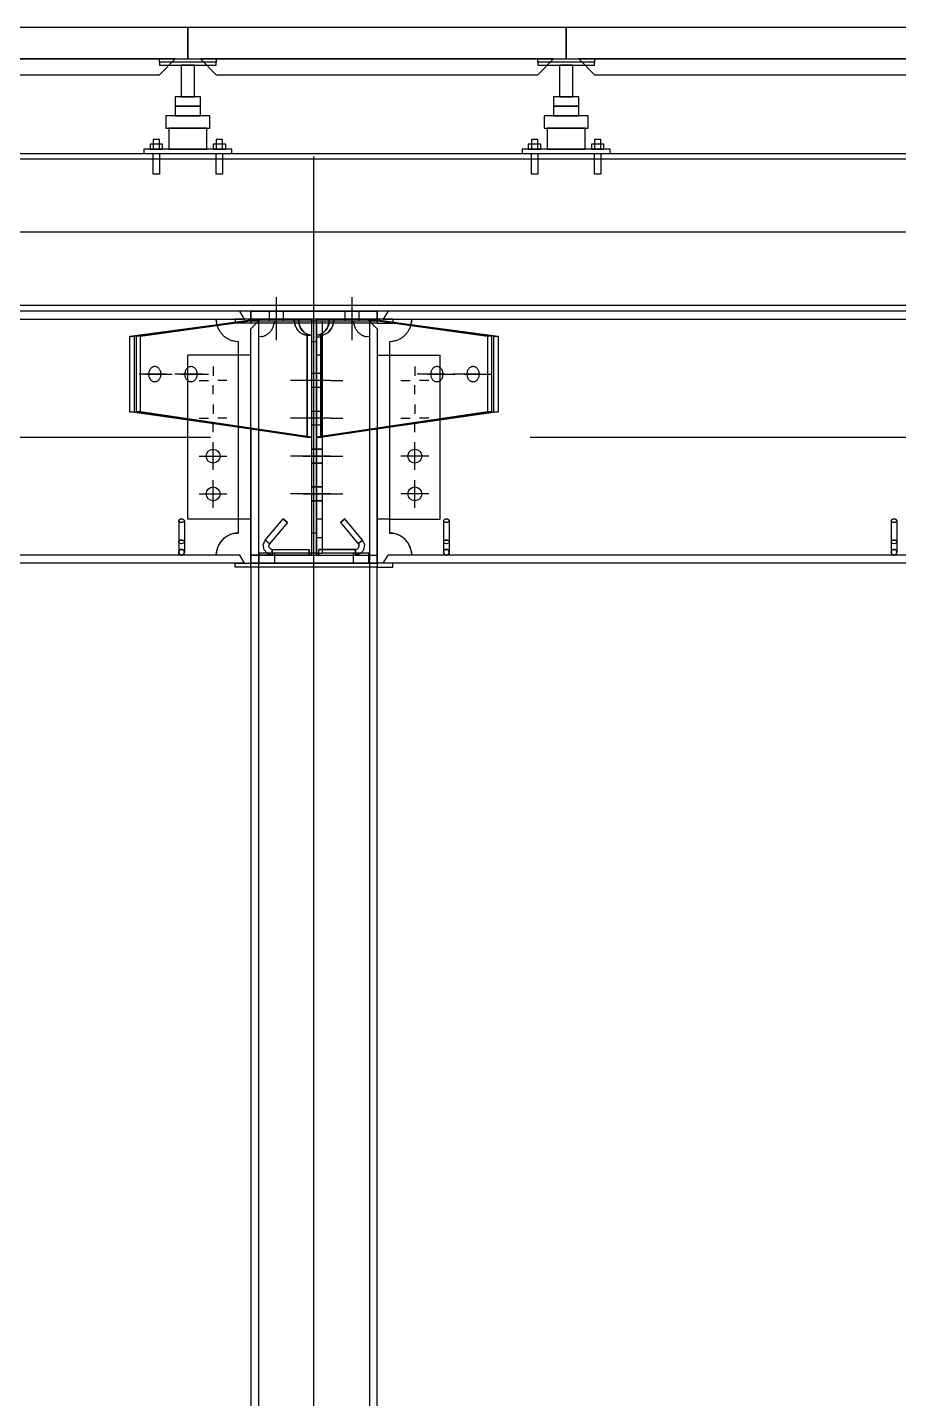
# Model space of a CAD drawing. Header units: millimetres. Extents: x -32710 to 654186, y -254124 to 420220.
# Drawn here: x 244346 to 245727, y 383775 to 385950 of the extents above; entities that cross this region are included whole.
import ezdxf

# ---------------------------------------------------------------- set-up
doc = ezdxf.new("R2010")
doc.units = ezdxf.units.MM
doc.header["$LTSCALE"] = 1000
for name, pattern in [('DXK_LINE_DOT2', [3.9198, 1.9599, -1.9599]), ('DXK_LINE_DOT3', [5.9187, 2.979, -0.9799, 0.9799, -0.9799]), ('TPH12-SEC-@E$0$CENTERK5', [6.916, 6.667, -0.083, 0.083, -0.083])]:
    doc.linetypes.add(name, pattern=pattern)
for name, color, linetype in [('MD-20250424-增加TRAY與FS主管位置調整', 7, 'Continuous'), ('Raised Floor', 1, 'Continuous'), ('TPH12-SEC-@E$0$H-SIN', 252, 'TPH12-SEC-@E$0$CENTERK5')]:
    doc.layers.add(name, color=color, linetype=linetype)

# ---------------------------------------------------------------- blocks, each defined once
blk = doc.blocks.new('TPH12-SEC-@E')
at = {"layer": 'TPH12-SEC-@E$0$H-SIN'}
blk.add_line((274800, 385950), (45200, 385950), dxfattribs=at)
blk = doc.blocks.new('A$C62b8fcb1')
at = {"color": 8, "linetype": 'DXK_LINE_DOT3'}
for p, q in [((-27300, -450), (-27300, 2723)), ((-24800, 2409), (-33200, 2409)), ((-30443, 2084), (-26957, 2084)), ((-26957, 2084), (-26850, 2084)), ((-26850, 2084), (-24407, 2084))]:
    blk.add_line(p, q, dxfattribs=at)
at = {"color": 8, "linetype": 'Continuous'}
for p, q in [((-32895, 2534), (-24505, 2534)), ((-24505, 2525), (-32895, 2525)), ((-27360, 2306), (-27360, 2238)), ((-27360, 2306), (-27360, 2238)), ((-27360, 2306), (-27360, 2238)), ((-27240, 2306), (-27240, 2238)), ((-27240, 2306), (-27240, 2238)), ((-27240, 2306), (-27240, 2238)), ((-24620, 2293), (-32780, 2293)), ((-27400, 2284), (-30000, 2284)), ((-27417.5, 2284), (-29982.5, 2284)), ((-27410, 2271), (-27417.5, 2284)), ((-27200, 2284), (-27400, 2284)), ((-27400, 2284), (-27400, 2271)), ((-27371, 2284), (-27371, 2268)), ((-27371, 2284), (-27371, 2271)), ((-27371, 2284), (-27371, 2271)), ((-27349, 2284), (-27349, 2268)), ((-27349, 2284), (-27349, 2271)), ((-27349, 2284), (-27349, 2271)), ((-27251, 2284), (-27251, 2271)), ((-27251, 2284), (-27251, 2268)), ((-27251, 2284), (-27251, 2271)), ((-27229, 2284), (-27229, 2271)), ((-27229, 2284), (-27229, 2268)), ((-27229, 2284), (-27229, 2271)), ((-27200, 2271), (-27200, 2284)), ((-24620, 2284), (-27200, 2284)), ((-27182.5, 2284), (-27190, 2271)), ((-24867.5, 2284), (-27182.5, 2284)), ((-29990, 2271), (-27410, 2271)), ((-27592.1, 2244), (-27389.6, 2271)), ((-27585.2, 2244), (-27382.8, 2271)), ((-27455, 2271), (-27454.6, 2266)), ((-27425, 2271), (-27425, 2266.3)), ((-27400, 2271), (-27425, 2271)), ((-27400, 2271), (-27304, 2271)), ((-27400, 2271), (-27400, 2269.6)), ((-27324.1, 2266.1), (-27324.5, 2271)), ((-27323, 2261.4), (-27324.1, 2266.1)), ((-27304, 2265), (-27323.8, 2265)), ((-27304, 2271), (-27304, 1897)), ((-27296, 1897), (-27296, 2271)), ((-27296, 2271), (-27200, 2271)), ((-27276.2, 2265), (-27296, 2265)), ((-27287, 2265), (-27287, 2248.7)), ((-27275.9, 2266.1), (-27277, 2261.4)), ((-27275.5, 2271), (-27275.9, 2266.1)), ((-27014.8, 2244), (-27217.2, 2271)), ((-27210.4, 2271), (-27007.9, 2244)), ((-27200, 2271), (-27200, 2269.6)), ((-27175, 2271), (-27200, 2271)), ((-27190, 2271), (-24860, 2271)), ((-27175, 2271), (-27175, 2266.3)), ((-27145.4, 2266), (-27145, 2271)), ((-27592.1, 2124), (-27592.1, 2244)), ((-27592.1, 2244), (-27585.2, 2244)), ((-27585.2, 2244), (-27585.2, 2124)), ((-27321.1, 2257.1), (-27323, 2261.4)), ((-27318.5, 2253.3), (-27321.1, 2257.1)), ((-27315.4, 2250.2), (-27318.5, 2253.3)), ((-27311.9, 2247.9), (-27315.4, 2250.2)), ((-27308, 2246.5), (-27311.9, 2247.9)), ((-27304, 2246), (-27308, 2246.5)), ((-27292, 2246.5), (-27296, 2246)), ((-27288.1, 2247.9), (-27292, 2246.5)), ((-27284.6, 2250.2), (-27288.1, 2247.9)), ((-27281.5, 2253.3), (-27284.6, 2250.2)), ((-27278.9, 2257.1), (-27281.5, 2253.3)), ((-27277, 2261.4), (-27278.9, 2257.1)), ((-27014.8, 2124), (-27014.8, 2244)), ((-27014.8, 2244), (-27007.9, 2244)), ((-27007.9, 2244), (-27007.9, 2124)), ((-27567.8, 2184), (-27525, 2184)), ((-27562.2, 2185.2), (-27562.3, 2184)), ((-27562.3, 2184), (-27562.2, 2182.8)), ((-27562.1, 2186.3), (-27562.2, 2185.2)), ((-27562.2, 2182.8), (-27562.1, 2181.7)), ((-27561.8, 2187.5), (-27562.1, 2186.3)), ((-27562.1, 2181.7), (-27561.8, 2180.5)), ((-27561.5, 2188.6), (-27561.8, 2187.5)), ((-27561.8, 2180.5), (-27561.5, 2179.4)), ((-27561.1, 2189.7), (-27561.5, 2188.6)), ((-27561.5, 2179.4), (-27561.1, 2178.3)), ((-27560.6, 2190.7), (-27561.1, 2189.7)), ((-27561.1, 2178.3), (-27560.6, 2177.3)), ((-27560, 2191.6), (-27560.6, 2190.7)), ((-27560.6, 2177.3), (-27560, 2176.4)), ((-27559.4, 2192.5), (-27560, 2191.6)), ((-27560, 2176.4), (-27559.4, 2175.5)), ((-27558.7, 2193.3), (-27559.4, 2192.5)), ((-27559.4, 2175.5), (-27558.7, 2174.7)), ((-27557.9, 2194), (-27558.7, 2193.3)), ((-27557.1, 2194.6), (-27557.9, 2194)), ((-27556.2, 2195.1), (-27557.1, 2194.6)), ((-27555.3, 2195.5), (-27556.2, 2195.1)), ((-27554.3, 2195.8), (-27555.3, 2195.5)), ((-27553.4, 2195.9), (-27554.3, 2195.8)), ((-27552.4, 2196), (-27553.4, 2195.9)), ((-27551.5, 2195.9), (-27552.4, 2196)), ((-27550.5, 2195.8), (-27551.5, 2195.9)), ((-27549.6, 2195.5), (-27550.5, 2195.8)), ((-27548.6, 2195.1), (-27549.6, 2195.5)), ((-27547.8, 2194.6), (-27548.6, 2195.1)), ((-27546.9, 2194), (-27547.8, 2194.6)), ((-27546.2, 2193.3), (-27546.9, 2194)), ((-27545.5, 2192.5), (-27546.2, 2193.3)), ((-27546.2, 2174.7), (-27545.5, 2175.5)), ((-27544.8, 2191.6), (-27545.5, 2192.5)), ((-27545.5, 2175.5), (-27544.8, 2176.4)), ((-27544.2, 2190.7), (-27544.8, 2191.6)), ((-27544.8, 2176.4), (-27544.2, 2177.3)), ((-27543.7, 2189.7), (-27544.2, 2190.7)), ((-27544.2, 2177.3), (-27543.7, 2178.3)), ((-27543.3, 2188.6), (-27543.7, 2189.7)), ((-27543.7, 2178.3), (-27543.3, 2179.4)), ((-27543, 2187.5), (-27543.3, 2188.6)), ((-27543.3, 2179.4), (-27543, 2180.5)), ((-27542.8, 2186.3), (-27543, 2187.5)), ((-27543, 2180.5), (-27542.8, 2181.7)), ((-27542.6, 2185.2), (-27542.8, 2186.3)), ((-27542.8, 2181.7), (-27542.6, 2182.8)), ((-27542.6, 2184), (-27542.6, 2185.2)), ((-27542.6, 2182.8), (-27542.6, 2184)), ((-27510.3, 2184), (-27467.5, 2184)), ((-27504.6, 2186.3), (-27504.8, 2185.2)), ((-27504.8, 2185.2), (-27504.8, 2184)), ((-27504.8, 2184), (-27504.8, 2182.8)), ((-27504.8, 2182.8), (-27504.6, 2181.7)), ((-27504.4, 2187.5), (-27504.6, 2186.3)), ((-27504.6, 2181.7), (-27504.4, 2180.5)), ((-27504.1, 2188.6), (-27504.4, 2187.5)), ((-27504.4, 2180.5), (-27504.1, 2179.4)), ((-27503.7, 2189.7), (-27504.1, 2188.6)), ((-27504.1, 2179.4), (-27503.7, 2178.3)), ((-27503.2, 2190.7), (-27503.7, 2189.7)), ((-27503.7, 2178.3), (-27503.2, 2177.3)), ((-27502.6, 2191.6), (-27503.2, 2190.7)), ((-27503.2, 2177.3), (-27502.6, 2176.4)), ((-27501.9, 2192.5), (-27502.6, 2191.6)), ((-27502.6, 2176.4), (-27501.9, 2175.5)), ((-27501.2, 2193.3), (-27501.9, 2192.5)), ((-27501.9, 2175.5), (-27501.2, 2174.7)), ((-27500.4, 2194), (-27501.2, 2193.3)), ((-27499.6, 2194.6), (-27500.4, 2194)), ((-27498.7, 2195.1), (-27499.6, 2194.6)), ((-27497.8, 2195.5), (-27498.7, 2195.1)), ((-27496.9, 2195.8), (-27497.8, 2195.5)), ((-27495.9, 2195.9), (-27496.9, 2195.8)), ((-27495, 2196), (-27495.9, 2195.9)), ((-27494, 2195.9), (-27495, 2196)), ((-27493.1, 2195.8), (-27494, 2195.9)), ((-27492.1, 2195.5), (-27493.1, 2195.8)), ((-27491.2, 2195.1), (-27492.1, 2195.5)), ((-27490.3, 2194.6), (-27491.2, 2195.1)), ((-27489.5, 2194), (-27490.3, 2194.6)), ((-27488.7, 2193.3), (-27489.5, 2194)), ((-27488, 2192.5), (-27488.7, 2193.3)), ((-27488.7, 2174.7), (-27488, 2175.5)), ((-27487.4, 2191.6), (-27488, 2192.5)), ((-27488, 2175.5), (-27487.4, 2176.4)), ((-27486.8, 2190.7), (-27487.4, 2191.6)), ((-27487.4, 2176.4), (-27486.8, 2177.3)), ((-27486.3, 2189.7), (-27486.8, 2190.7)), ((-27486.8, 2177.3), (-27486.3, 2178.3)), ((-27485.9, 2188.6), (-27486.3, 2189.7)), ((-27486.3, 2178.3), (-27485.9, 2179.4)), ((-27485.6, 2187.5), (-27485.9, 2188.6)), ((-27485.9, 2179.4), (-27485.6, 2180.5)), ((-27485.3, 2186.3), (-27485.6, 2187.5)), ((-27485.6, 2180.5), (-27485.3, 2181.7)), ((-27485.2, 2185.2), (-27485.3, 2186.3)), ((-27485.3, 2181.7), (-27485.2, 2182.8)), ((-27485.1, 2184), (-27485.2, 2185.2)), ((-27485.2, 2182.8), (-27485.1, 2184)), ((-27460, 2196), (-27460, 2181.3)), ((-27140, 2196), (-27140, 2181.3)), ((-27119.3, 2184), (-27076.5, 2184)), ((-27114.8, 2185.2), (-27114.9, 2184)), ((-27114.9, 2184), (-27114.8, 2182.8)), ((-27114.7, 2186.3), (-27114.8, 2185.2)), ((-27114.8, 2182.8), (-27114.7, 2181.7)), ((-27114.4, 2187.5), (-27114.7, 2186.3)), ((-27114.7, 2181.7), (-27114.4, 2180.5)), ((-27114.1, 2188.6), (-27114.4, 2187.5)), ((-27114.4, 2180.5), (-27114.1, 2179.4)), ((-27113.7, 2189.7), (-27114.1, 2188.6)), ((-27114.1, 2179.4), (-27113.7, 2178.3)), ((-27113.2, 2190.7), (-27113.7, 2189.7)), ((-27113.7, 2178.3), (-27113.2, 2177.3)), ((-27112.6, 2191.6), (-27113.2, 2190.7)), ((-27113.2, 2177.3), (-27112.6, 2176.4)), ((-27112, 2192.5), (-27112.6, 2191.6)), ((-27112.6, 2176.4), (-27112, 2175.5)), ((-27111.3, 2193.3), (-27112, 2192.5)), ((-27112, 2175.5), (-27111.3, 2174.7)), ((-27110.5, 2194), (-27111.3, 2193.3)), ((-27109.7, 2194.6), (-27110.5, 2194)), ((-27108.8, 2195.1), (-27109.7, 2194.6)), ((-27107.9, 2195.5), (-27108.8, 2195.1)), ((-27106.9, 2195.8), (-27107.9, 2195.5)), ((-27106, 2195.9), (-27106.9, 2195.8)), ((-27105, 2196), (-27106, 2195.9)), ((-27104.1, 2195.9), (-27105, 2196)), ((-27103.1, 2195.8), (-27104.1, 2195.9)), ((-27102.2, 2195.5), (-27103.1, 2195.8)), ((-27101.3, 2195.1), (-27102.2, 2195.5)), ((-27100.4, 2194.6), (-27101.3, 2195.1)), ((-27099.6, 2194), (-27100.4, 2194.6)), ((-27098.8, 2193.3), (-27099.6, 2194)), ((-27098.1, 2192.5), (-27098.8, 2193.3)), ((-27098.8, 2174.7), (-27098.1, 2175.5)), ((-27097.4, 2191.6), (-27098.1, 2192.5)), ((-27098.1, 2175.5), (-27097.4, 2176.4)), ((-27096.8, 2190.7), (-27097.4, 2191.6)), ((-27097.4, 2176.4), (-27096.8, 2177.3)), ((-27096.3, 2189.7), (-27096.8, 2190.7)), ((-27096.8, 2177.3), (-27096.3, 2178.3)), ((-27095.9, 2188.6), (-27096.3, 2189.7)), ((-27096.3, 2178.3), (-27095.9, 2179.4)), ((-27095.6, 2187.5), (-27095.9, 2188.6)), ((-27095.9, 2179.4), (-27095.6, 2180.5)), ((-27095.4, 2186.3), (-27095.6, 2187.5)), ((-27095.6, 2180.5), (-27095.4, 2181.7)), ((-27095.2, 2185.2), (-27095.4, 2186.3)), ((-27095.4, 2181.7), (-27095.2, 2182.8)), ((-27095.2, 2184), (-27095.2, 2185.2)), ((-27095.2, 2182.8), (-27095.2, 2184)), ((-27061.8, 2184), (-27019, 2184)), ((-27057.2, 2186.3), (-27057.4, 2185.2)), ((-27057.4, 2185.2), (-27057.4, 2184)), ((-27057.4, 2184), (-27057.4, 2182.8)), ((-27057.4, 2182.8), (-27057.2, 2181.7)), ((-27057, 2187.5), (-27057.2, 2186.3)), ((-27057.2, 2181.7), (-27057, 2180.5)), ((-27056.7, 2188.6), (-27057, 2187.5)), ((-27057, 2180.5), (-27056.7, 2179.4)), ((-27056.3, 2189.7), (-27056.7, 2188.6)), ((-27056.7, 2179.4), (-27056.3, 2178.3)), ((-27055.8, 2190.7), (-27056.3, 2189.7)), ((-27056.3, 2178.3), (-27055.8, 2177.3)), ((-27055.2, 2191.6), (-27055.8, 2190.7)), ((-27055.8, 2177.3), (-27055.2, 2176.4)), ((-27054.5, 2192.5), (-27055.2, 2191.6)), ((-27055.2, 2176.4), (-27054.5, 2175.5)), ((-27053.8, 2193.3), (-27054.5, 2192.5)), ((-27054.5, 2175.5), (-27053.8, 2174.7)), ((-27053.1, 2194), (-27053.8, 2193.3)), ((-27052.2, 2194.6), (-27053.1, 2194)), ((-27051.4, 2195.1), (-27052.2, 2194.6)), ((-27050.4, 2195.5), (-27051.4, 2195.1)), ((-27049.5, 2195.8), (-27050.4, 2195.5)), ((-27048.5, 2195.9), (-27049.5, 2195.8)), ((-27047.6, 2196), (-27048.5, 2195.9)), ((-27046.6, 2195.9), (-27047.6, 2196)), ((-27045.7, 2195.8), (-27046.6, 2195.9)), ((-27044.7, 2195.5), (-27045.7, 2195.8)), ((-27043.8, 2195.1), (-27044.7, 2195.5)), ((-27042.9, 2194.6), (-27043.8, 2195.1)), ((-27042.1, 2194), (-27042.9, 2194.6)), ((-27041.3, 2193.3), (-27042.1, 2194)), ((-27040.6, 2192.5), (-27041.3, 2193.3)), ((-27041.3, 2174.7), (-27040.6, 2175.5)), ((-27040, 2191.6), (-27040.6, 2192.5)), ((-27040.6, 2175.5), (-27040, 2176.4)), ((-27039.4, 2190.7), (-27040, 2191.6)), ((-27040, 2176.4), (-27039.4, 2177.3)), ((-27038.9, 2189.7), (-27039.4, 2190.7)), ((-27039.4, 2177.3), (-27038.9, 2178.3)), ((-27038.5, 2188.6), (-27038.9, 2189.7)), ((-27038.9, 2178.3), (-27038.5, 2179.4)), ((-27038.2, 2187.5), (-27038.5, 2188.6)), ((-27038.5, 2179.4), (-27038.2, 2180.5)), ((-27037.9, 2186.3), (-27038.2, 2187.5)), ((-27038.2, 2180.5), (-27037.9, 2181.7)), ((-27037.8, 2185.2), (-27037.9, 2186.3)), ((-27037.9, 2181.7), (-27037.8, 2182.8)), ((-27037.7, 2184), (-27037.8, 2185.2)), ((-27037.8, 2182.8), (-27037.7, 2184)), ((-27558.7, 2174.7), (-27557.9, 2174)), ((-27557.9, 2174), (-27557.1, 2173.4)), ((-27557.1, 2173.4), (-27556.2, 2172.9)), ((-27556.2, 2172.9), (-27555.3, 2172.5)), ((-27555.3, 2172.5), (-27554.3, 2172.2)), ((-27554.3, 2172.2), (-27553.4, 2172.1)), ((-27553.4, 2172.1), (-27552.4, 2172)), ((-27552.4, 2172), (-27551.5, 2172.1)), ((-27551.5, 2172.1), (-27550.5, 2172.2)), ((-27550.5, 2172.2), (-27549.6, 2172.5)), ((-27549.6, 2172.5), (-27548.6, 2172.9)), ((-27548.6, 2172.9), (-27547.8, 2173.4)), ((-27547.8, 2173.4), (-27546.9, 2174)), ((-27546.9, 2174), (-27546.2, 2174.7)), ((-27501.2, 2174.7), (-27500.4, 2174)), ((-27500.4, 2174), (-27499.6, 2173.4)), ((-27499.6, 2173.4), (-27498.7, 2172.9)), ((-27498.7, 2172.9), (-27497.8, 2172.5)), ((-27497.8, 2172.5), (-27496.9, 2172.2)), ((-27496.9, 2172.2), (-27495.9, 2172.1)), ((-27495.9, 2172.1), (-27495, 2172)), ((-27495, 2172), (-27494, 2172.1)), ((-27494, 2172.1), (-27493.1, 2172.2)), ((-27493.1, 2172.2), (-27492.1, 2172.5)), ((-27492.1, 2172.5), (-27491.2, 2172.9)), ((-27491.2, 2172.9), (-27490.3, 2173.4)), ((-27490.3, 2173.4), (-27489.5, 2174)), ((-27489.5, 2174), (-27488.7, 2174.7)), ((-27482, 2174), (-27467.3, 2174)), ((-27460, 2152), (-27460, 2166.7)), ((-27438, 2174), (-27452.7, 2174)), ((-27162, 2174), (-27147.3, 2174)), ((-27140, 2152), (-27140, 2166.7)), ((-27118, 2174), (-27132.7, 2174)), ((-27111.3, 2174.7), (-27110.5, 2174)), ((-27110.5, 2174), (-27109.7, 2173.4)), ((-27109.7, 2173.4), (-27108.8, 2172.9)), ((-27108.8, 2172.9), (-27107.9, 2172.5)), ((-27107.9, 2172.5), (-27106.9, 2172.2)), ((-27106.9, 2172.2), (-27106, 2172.1)), ((-27106, 2172.1), (-27105, 2172)), ((-27105, 2172), (-27104.1, 2172.1)), ((-27104.1, 2172.1), (-27103.1, 2172.2)), ((-27103.1, 2172.2), (-27102.2, 2172.5)), ((-27102.2, 2172.5), (-27101.3, 2172.9)), ((-27101.3, 2172.9), (-27100.4, 2173.4)), ((-27100.4, 2173.4), (-27099.6, 2174)), ((-27099.6, 2174), (-27098.8, 2174.7)), ((-27053.8, 2174.7), (-27053.1, 2174)), ((-27053.1, 2174), (-27052.2, 2173.4)), ((-27052.2, 2173.4), (-27051.4, 2172.9)), ((-27051.4, 2172.9), (-27050.4, 2172.5)), ((-27050.4, 2172.5), (-27049.5, 2172.2)), ((-27049.5, 2172.2), (-27048.5, 2172.1)), ((-27048.5, 2172.1), (-27047.6, 2172)), ((-27047.6, 2172), (-27046.6, 2172.1)), ((-27046.6, 2172.1), (-27045.7, 2172.2)), ((-27045.7, 2172.2), (-27044.7, 2172.5)), ((-27044.7, 2172.5), (-27043.8, 2172.9)), ((-27043.8, 2172.9), (-27042.9, 2173.4)), ((-27042.9, 2173.4), (-27042.1, 2174)), ((-27042.1, 2174), (-27041.3, 2174.7)), ((-27460, 2136), (-27460, 2121.3)), ((-27140, 2136), (-27140, 2121.3)), ((-27310.9, 2084), (-27592.1, 2124)), ((-27592.1, 2124), (-27585.2, 2124)), ((-27585.2, 2124), (-27304, 2084)), ((-27482, 2114), (-27467.3, 2114)), ((-27438, 2114), (-27452.7, 2114)), ((-27296, 2084), (-27014.8, 2124)), ((-27007.9, 2124), (-27289.1, 2084)), ((-27162, 2114), (-27147.3, 2114)), ((-27118, 2114), (-27132.7, 2114)), ((-27014.8, 2124), (-27007.9, 2124)), ((-27460, 2092), (-27460, 2106.7)), ((-27420, 2099.5), (-27420, 1932)), ((-27400, 2096.7), (-27400, 1897)), ((-27388, 2095), (-27388, 1897)), ((-27212, 2095), (-27212, 1897)), ((-27200, 1897), (-27200, 2096.7)), ((-27180, 2099.5), (-27180, 1932)), ((-27140, 2092), (-27140, 2106.7)), ((-27460, 2032), (-27460, 2076)), ((-27310.9, 2084), (-27304, 2084)), ((-27296, 2084), (-27289.1, 2084)), ((-27287, 2084.3), (-27287, 1906)), ((-27140, 2032), (-27140, 2076)), ((-27482, 2054), (-27438, 2054)), ((-27317, 2054), (-27254, 2054)), ((-27304, 2065), (-27296, 2065)), ((-27296, 2065), (-27287, 2065)), ((-27118, 2054), (-27162, 2054)), ((-27304, 2043), (-27296, 2043)), ((-27296, 2043), (-27287, 2043)), ((-27460, 1972), (-27460, 2016)), ((-27304, 2005), (-27296, 2005)), ((-27296, 2005), (-27287, 2005)), ((-27140, 1972), (-27140, 2016)), ((-27482, 1994), (-27438, 1994)), ((-27317, 1994), (-27254, 1994)), ((-27304, 1983), (-27296, 1983)), ((-27296, 1983), (-27287, 1983)), ((-27118, 1994), (-27162, 1994)), ((-27514.5, 1951.5), (-27514.2, 1952.6)), ((-27514.5, 1951.5), (-27514.5, 1901.5)), ((-27514.2, 1952.6), (-27513.2, 1953.5)), ((-27513.2, 1953.5), (-27511.7, 1954.2)), ((-27511.7, 1954.2), (-27510, 1954.4)), ((-27510, 1954.4), (-27508.3, 1954.2)), ((-27508.3, 1954.2), (-27506.8, 1953.5)), ((-27506.8, 1953.5), (-27505.8, 1952.6)), ((-27505.8, 1952.6), (-27505.5, 1951.5)), ((-27505.5, 1951.5), (-27505.5, 1901.5)), ((-27400, 1954), (-27420, 1954)), ((-27377.2, 1920.8), (-27349, 1954.4)), ((-27342.1, 1948.6), (-27370.3, 1915)), ((-27349, 1954.4), (-27348.8, 1954.2)), ((-27348.8, 1954.2), (-27348, 1953.5)), ((-27348, 1953.5), (-27342.1, 1948.6)), ((-27287, 1954), (-27296, 1954)), ((-27257.9, 1948.6), (-27257.6, 1948.8)), ((-27257.9, 1948.6), (-27229.7, 1915)), ((-27257.6, 1948.8), (-27256.8, 1949.5)), ((-27256.8, 1949.5), (-27251, 1954.4)), ((-27222.8, 1920.8), (-27251, 1954.4)), ((-27180, 1954), (-27200, 1954)), ((-27094.5, 1951.5), (-27094.2, 1952.6)), ((-27094.5, 1951.5), (-27094.5, 1901.5)), ((-27094.2, 1952.6), (-27093.2, 1953.5)), ((-27093.2, 1953.5), (-27091.7, 1954.2)), ((-27091.7, 1954.2), (-27090, 1954.4)), ((-27090, 1954.4), (-27088.3, 1954.2)), ((-27088.3, 1954.2), (-27086.8, 1953.5)), ((-27086.8, 1953.5), (-27085.8, 1952.6)), ((-27085.8, 1952.6), (-27085.5, 1951.5)), ((-27085.5, 1951.5), (-27085.5, 1901.5)), ((-26384.5, 1951.5), (-26384.2, 1952.6)), ((-26384.5, 1951.5), (-26384.5, 1901.5)), ((-26384.2, 1952.6), (-26383.2, 1953.5)), ((-26383.2, 1953.5), (-26381.7, 1954.2)), ((-26381.7, 1954.2), (-26380, 1954.4)), ((-26380, 1954.4), (-26378.3, 1954.2)), ((-26378.3, 1954.2), (-26376.8, 1953.5)), ((-26376.8, 1953.5), (-26375.8, 1952.6)), ((-26375.8, 1952.6), (-26375.5, 1951.5)), ((-26375.5, 1951.5), (-26375.5, 1901.5)), ((-27514.5, 1917.9), (-27514.2, 1919)), ((-27514.2, 1919), (-27513.2, 1920)), ((-27513.2, 1920), (-27511.7, 1920.6)), ((-27511.7, 1920.6), (-27510, 1920.8)), ((-27510, 1920.8), (-27508.3, 1920.6)), ((-27508.3, 1920.6), (-27506.8, 1920)), ((-27506.8, 1920), (-27505.8, 1919)), ((-27505.8, 1919), (-27505.5, 1917.9)), ((-27420, 1932), (-27425, 1931.6)), ((-27380.5, 1913.4), (-27377.2, 1920.8)), ((-27377.2, 1920.8), (-27377, 1920.6)), ((-27377, 1920.6), (-27376.2, 1920)), ((-27376.2, 1920), (-27370.3, 1915)), ((-27370.3, 1915), (-27371.6, 1912.2)), ((-27229.7, 1915), (-27229.4, 1915.3)), ((-27229.7, 1915), (-27228.4, 1912.2)), ((-27229.4, 1915.3), (-27228.7, 1915.9)), ((-27228.7, 1915.9), (-27222.8, 1920.8)), ((-27219.5, 1913.4), (-27222.8, 1920.8)), ((-27175, 1931.6), (-27180, 1932)), ((-27094.5, 1917.9), (-27094.2, 1919)), ((-27094.2, 1919), (-27093.2, 1920)), ((-27093.2, 1920), (-27091.7, 1920.6)), ((-27091.7, 1920.6), (-27090, 1920.8)), ((-27090, 1920.8), (-27088.3, 1920.6)), ((-27088.3, 1920.6), (-27086.8, 1920)), ((-27086.8, 1920), (-27085.8, 1919)), ((-27085.8, 1919), (-27085.5, 1917.9)), ((-26384.5, 1917.9), (-26384.2, 1919)), ((-26384.2, 1919), (-26383.2, 1920)), ((-26383.2, 1920), (-26381.7, 1920.6)), ((-26381.7, 1920.6), (-26380, 1920.8)), ((-26380, 1920.8), (-26378.3, 1920.6)), ((-26378.3, 1920.6), (-26376.8, 1920)), ((-26376.8, 1920), (-26375.8, 1919)), ((-26375.8, 1919), (-26375.5, 1917.9)), ((-27417.5, 1897), (-29982.5, 1897)), ((-27514.2, 1899.8), (-27514.5, 1901.5)), ((-27513.2, 1898.3), (-27514.2, 1899.8)), ((-27511.7, 1897.3), (-27513.2, 1898.3)), ((-27510, 1897), (-27511.7, 1897.3)), ((-27508.3, 1897.3), (-27510, 1897)), ((-27506.8, 1898.3), (-27508.3, 1897.3)), ((-27505.8, 1899.8), (-27506.8, 1898.3)), ((-27505.5, 1901.5), (-27505.8, 1899.8)), ((-27454.6, 1902), (-27455, 1897)), ((-27410, 1884), (-27417.5, 1897)), ((-27304, 1897), (-27400, 1897)), ((-27400, 1897), (-27400, 1884)), ((-27387, 1900), (-27387, 1897)), ((-27374.5, 1900), (-27387, 1900)), ((-27379.2, 1905.4), (-27380.5, 1913.4)), ((-27373.9, 1899.3), (-27379.2, 1905.4)), ((-27373.9, 1899.3), (-27366.1, 1897)), ((-27371.1, 1909.2), (-27371.6, 1912.2)), ((-27369.1, 1906.9), (-27371.1, 1909.2)), ((-27369.1, 1906.9), (-27366.1, 1906)), ((-27366.1, 1905.7), (-27366.1, 1906)), ((-27366.1, 1906), (-27307.7, 1906)), ((-27366.1, 1905.7), (-27366.1, 1904.7)), ((-27366.1, 1904.7), (-27366.1, 1897)), ((-27307.7, 1906), (-27307.7, 1905.7)), ((-27307.7, 1905.7), (-27307.7, 1904.7)), ((-27307.7, 1904.7), (-27307.7, 1897)), ((-27304, 1900), (-27307.7, 1900)), ((-27292.3, 1900), (-27296, 1900)), ((-27292.3, 1900), (-27296, 1900)), ((-27296, 1897), (-27200, 1897)), ((-27292.3, 1906), (-27233.9, 1906)), ((-27292.3, 1898.3), (-27292.3, 1906)), ((-27292.3, 1897.3), (-27292.3, 1898.3)), ((-27292.3, 1897), (-27292.3, 1897.3)), ((-27233.9, 1906), (-27230.9, 1906.9)), ((-27233.9, 1906), (-27233.9, 1898.3)), ((-27226.1, 1899.3), (-27233.9, 1897)), ((-27233.9, 1897.3), (-27233.9, 1898.3)), ((-27233.9, 1897), (-27233.9, 1897.3)), ((-27230.9, 1906.9), (-27228.9, 1909.2)), ((-27228.9, 1909.2), (-27228.4, 1912.2)), ((-27226.1, 1899.3), (-27220.8, 1905.4)), ((-27213, 1900), (-27225.5, 1900)), ((-27220.8, 1905.4), (-27219.5, 1913.4)), ((-27213, 1900), (-27213, 1897)), ((-27200, 1884), (-27200, 1897)), ((-27190, 1884), (-27182.5, 1897)), ((-24867.5, 1897), (-27182.5, 1897)), ((-27145, 1897), (-27145.4, 1902)), ((-27094.2, 1899.8), (-27094.5, 1901.5)), ((-27093.2, 1898.3), (-27094.2, 1899.8)), ((-27091.7, 1897.3), (-27093.2, 1898.3)), ((-27090, 1897), (-27091.7, 1897.3)), ((-27088.3, 1897.3), (-27090, 1897)), ((-27086.8, 1898.3), (-27088.3, 1897.3)), ((-27085.8, 1899.8), (-27086.8, 1898.3)), ((-27085.5, 1901.5), (-27085.8, 1899.8)), ((-26384.2, 1899.8), (-26384.5, 1901.5)), ((-26383.2, 1898.3), (-26384.2, 1899.8)), ((-26381.7, 1897.3), (-26383.2, 1898.3)), ((-26380, 1897), (-26381.7, 1897.3)), ((-26378.3, 1897.3), (-26380, 1897)), ((-26376.8, 1898.3), (-26378.3, 1897.3)), ((-26375.8, 1899.8), (-26376.8, 1898.3)), ((-26375.5, 1901.5), (-26375.8, 1899.8)), ((-27410, 1884), (-29990, 1884)), ((-27425, 1878), (-27425, 1884)), ((-27425, 1884), (-27400, 1884)), ((-27400, 1878), (-27425, 1878)), ((-27400, 1878), (-27400, 1884)), ((-27400, 1884), (-27200, 1884)), ((-27200, 1878), (-27400, 1878)), ((-27400, 1878), (-27400, 0)), ((-27388, 1878), (-27388, 0)), ((-27212, 1878), (-27212, 0)), ((-27200, 1884), (-27200, 1878)), ((-27175, 1884), (-27200, 1884)), ((-27200, 0), (-27200, 1878)), ((-27200, 1878), (-27175, 1878)), ((-24860, 1884), (-27190, 1884)), ((-27175, 1878), (-27175, 1884))]:
    blk.add_line(p, q, dxfattribs=at)
at = {"color": 8, "linetype": 'DXK_LINE_DOT2'}
for p, q in [((-32895, 2534), (-24505, 2534)), ((-24505, 2525), (-32895, 2525)), ((-24620, 2293), (-32780, 2293)), ((-27400, 2284), (-27417.5, 2284)), ((-27400, 2271), (-27400, 2284)), ((-27400, 2284), (-27200, 2284)), ((-27200, 2284), (-27200, 2271)), ((-27182.5, 2284), (-27200, 2284)), ((-27389.1, 2271), (-27582.1, 2244)), ((-27575.1, 2244), (-27382.1, 2271)), ((-27454.6, 2266), (-27455, 2271)), ((-27425, 2266.3), (-27425, 2265)), ((-27400, 2265), (-27425, 2265)), ((-27200, 2271), (-27400, 2271)), ((-27400, 2271), (-27400, 2265)), ((-27363, 2268), (-27400, 2268)), ((-27400, 2256), (-27388, 2268)), ((-27200, 2265), (-27400, 2265)), ((-27388, 2268), (-27388, 2095)), ((-27363, 2268), (-27363.5, 2263.1)), ((-27237, 2268), (-27363, 2268)), ((-27331.4, 2271), (-27331, 2266.1)), ((-27330.9, 2266.1), (-27331.3, 2271)), ((-27331, 2266.1), (-27329.8, 2261.4)), ((-27329.8, 2261.4), (-27330.9, 2266.1)), ((-27324.3, 2271), (-27324, 2266.1)), ((-27324, 2266.1), (-27322.8, 2261.4)), ((-27304, 2271), (-27304, 1897)), ((-27296, 2271), (-27296, 1897)), ((-27287, 2268), (-27287, 1900)), ((-27277.2, 2261.4), (-27276, 2266.1)), ((-27276, 2266.1), (-27275.7, 2271)), ((-27270.2, 2261.4), (-27269, 2266.1)), ((-27269.1, 2266.1), (-27270.2, 2261.4)), ((-27268.7, 2271), (-27269.1, 2266.1)), ((-27269, 2266.1), (-27268.6, 2271)), ((-27200, 2268), (-27237, 2268)), ((-27236.5, 2263.1), (-27237, 2268)), ((-27217.9, 2271), (-27024.9, 2244)), ((-27212, 2268), (-27212, 2095)), ((-27200, 2256), (-27212, 2268)), ((-27017.9, 2244), (-27210.9, 2271)), ((-27200, 2271), (-27200, 2265)), ((-27200, 2265), (-27175, 2265)), ((-27175, 2265.4), (-27175, 2266.3)), ((-27175, 2266.3), (-27175, 2265)), ((-27175, 2265), (-27175, 2265.4)), ((-27145, 2271), (-27145.4, 2266)), ((-27575.1, 2244), (-27582.1, 2244)), ((-27582.1, 2244), (-27582.1, 2124)), ((-27575.1, 2124), (-27575.1, 2244)), ((-27400, 1878), (-27400, 2256)), ((-27383.1, 2243.5), (-27388, 2243)), ((-27327.9, 2257.1), (-27329.8, 2261.4)), ((-27329.8, 2261.4), (-27327.9, 2257.1)), ((-27325.4, 2253.3), (-27327.9, 2257.1)), ((-27327.9, 2257.1), (-27325.4, 2253.3)), ((-27322.3, 2250.2), (-27325.4, 2253.3)), ((-27325.4, 2253.3), (-27322.3, 2250.2)), ((-27322.8, 2261.4), (-27320.9, 2257.1)), ((-27318.8, 2247.9), (-27322.3, 2250.2)), ((-27322.3, 2250.2), (-27318.7, 2247.9)), ((-27320.9, 2257.1), (-27318.4, 2253.3)), ((-27314.9, 2246.5), (-27318.8, 2247.9)), ((-27318.7, 2247.9), (-27314.9, 2246.5)), ((-27318.4, 2253.3), (-27315.3, 2250.2)), ((-27315.3, 2250.2), (-27311.8, 2247.9)), ((-27311, 2246), (-27314.9, 2246.5)), ((-27314.9, 2246.5), (-27310.9, 2246)), ((-27311.8, 2247.9), (-27308, 2246.5)), ((-27311, 2246), (-27310.9, 2246)), ((-27311, 2085), (-27311, 2246)), ((-27310.9, 2246), (-27310.9, 2084)), ((-27310.9, 2246), (-27304, 2246)), ((-27308, 2246.5), (-27304, 2246)), ((-27296, 2246), (-27292, 2246.5)), ((-27289, 2246), (-27296, 2246)), ((-27296, 2243), (-27287, 2243)), ((-27292, 2246.5), (-27288.2, 2247.9)), ((-27289.1, 2246), (-27285.1, 2246.5)), ((-27289.1, 2246), (-27289.1, 2084)), ((-27285.1, 2246.5), (-27289, 2246)), ((-27289, 2085), (-27289, 2246)), ((-27288.2, 2247.9), (-27284.7, 2250.2)), ((-27285.1, 2246.5), (-27281.3, 2247.9)), ((-27281.2, 2247.9), (-27285.1, 2246.5)), ((-27284.7, 2250.2), (-27281.6, 2253.3)), ((-27281.6, 2253.3), (-27279.1, 2257.1)), ((-27281.3, 2247.9), (-27277.7, 2250.2)), ((-27277.7, 2250.2), (-27281.2, 2247.9)), ((-27279.1, 2257.1), (-27277.2, 2261.4)), ((-27277.7, 2250.2), (-27274.6, 2253.3)), ((-27274.6, 2253.3), (-27277.7, 2250.2)), ((-27274.6, 2253.3), (-27272.1, 2257.1)), ((-27272.1, 2257.1), (-27274.6, 2253.3)), ((-27272.1, 2257.1), (-27270.2, 2261.4)), ((-27270.2, 2261.4), (-27272.1, 2257.1)), ((-27212, 2243), (-27216.9, 2243.5)), ((-27200, 2256), (-27200, 1897)), ((-27017.9, 2244), (-27024.9, 2244)), ((-27024.9, 2244), (-27024.9, 2124)), ((-27017.9, 2124), (-27017.9, 2244)), ((-27425, 2236.4), (-27420, 2236)), ((-27420, 2236), (-27420, 2099.5)), ((-27304, 2236), (-27296, 2236)), ((-27180, 2236), (-27175, 2236.4)), ((-27180, 2236), (-27180, 2099.5)), ((-27500, 1954), (-27500, 2214)), ((-27400, 2214), (-27500, 2214)), ((-27287, 2214), (-27296, 2214)), ((-27200, 2214), (-27100, 2214)), ((-27100, 1954), (-27100, 2214)), ((-27533.9, 2184), (-27577.4, 2184)), ((-27476.9, 2184), (-27520.4, 2184)), ((-27296, 2185), (-27304, 2185)), ((-27287, 2185), (-27296, 2185)), ((-27093, 2184), (-27136.5, 2184)), ((-27036, 2184), (-27079.6, 2184)), ((-27274, 2174), (-27337, 2174)), ((-27296, 2163), (-27304, 2163)), ((-27287, 2163), (-27296, 2163)), ((-27274, 2174), (-27254, 2174)), ((-27575.1, 2124), (-27582.1, 2124)), ((-27582.1, 2124), (-27311, 2084)), ((-27304, 2084), (-27575.1, 2124)), ((-27274, 2114), (-27337, 2114)), ((-27296, 2125), (-27304, 2125)), ((-27287, 2125), (-27296, 2125)), ((-27024.9, 2124), (-27296, 2084)), ((-27289, 2084), (-27017.9, 2124)), ((-27274, 2114), (-27254, 2114)), ((-27017.9, 2124), (-27024.9, 2124)), ((-27296, 2103), (-27304, 2103)), ((-27287, 2103), (-27296, 2103)), ((-27311, 2084), (-27311, 2085)), ((-27289, 2084), (-27289, 2085)), ((-27274, 2054), (-27337, 2054)), ((-27296, 2065), (-27304, 2065)), ((-27287, 2065), (-27296, 2065)), ((-27296, 2043), (-27304, 2043)), ((-27287, 2043), (-27296, 2043)), ((-27296, 2005), (-27304, 2005)), ((-27287, 2005), (-27296, 2005)), ((-27274, 1994), (-27337, 1994)), ((-27296, 1983), (-27304, 1983)), ((-27287, 1983), (-27296, 1983)), ((-27514.2, 1952.6), (-27514.5, 1951.5)), ((-27514.2, 1950.4), (-27514.5, 1951.5)), ((-27514.5, 1951.5), (-27514.5, 1901.5)), ((-27513.2, 1953.5), (-27514.2, 1952.6)), ((-27513.2, 1949.5), (-27514.2, 1950.4)), ((-27511.7, 1954.2), (-27513.2, 1953.5)), ((-27511.7, 1948.8), (-27513.2, 1949.5)), ((-27510, 1954.4), (-27511.7, 1954.2)), ((-27510, 1948.6), (-27511.7, 1948.8)), ((-27508.3, 1954.2), (-27510, 1954.4)), ((-27508.3, 1948.8), (-27510, 1948.6)), ((-27506.8, 1953.5), (-27508.3, 1954.2)), ((-27506.8, 1949.5), (-27508.3, 1948.8)), ((-27505.8, 1952.6), (-27506.8, 1953.5)), ((-27505.8, 1950.4), (-27506.8, 1949.5)), ((-27505.5, 1951.5), (-27505.8, 1952.6)), ((-27505.5, 1951.5), (-27505.8, 1950.4)), ((-27505.5, 1951.5), (-27505.5, 1901.5)), ((-27420, 1954), (-27500, 1954)), ((-27377.2, 1920.8), (-27349, 1954.4)), ((-27342.1, 1948.6), (-27370.3, 1915)), ((-27348.8, 1954.2), (-27349, 1954.4)), ((-27342.1, 1948.6), (-27349, 1954.4)), ((-27348, 1953.5), (-27348.8, 1954.2)), ((-27287, 1954), (-27296, 1954)), ((-27251, 1954.4), (-27257.9, 1948.6)), ((-27257.9, 1948.6), (-27229.7, 1915)), ((-27256.8, 1949.5), (-27257.6, 1948.8)), ((-27252, 1953.5), (-27251.2, 1954.2)), ((-27222.8, 1920.8), (-27251, 1954.4)), ((-27180, 1954), (-27100, 1954)), ((-27094.2, 1952.6), (-27094.5, 1951.5)), ((-27094.2, 1950.4), (-27094.5, 1951.5)), ((-27094.5, 1951.5), (-27094.5, 1901.5)), ((-27093.2, 1953.5), (-27094.2, 1952.6)), ((-27093.2, 1949.5), (-27094.2, 1950.4)), ((-27091.7, 1954.2), (-27093.2, 1953.5)), ((-27091.7, 1948.8), (-27093.2, 1949.5)), ((-27090, 1954.4), (-27091.7, 1954.2)), ((-27090, 1948.6), (-27091.7, 1948.8)), ((-27088.3, 1954.2), (-27090, 1954.4)), ((-27088.3, 1948.8), (-27090, 1948.6)), ((-27086.8, 1953.5), (-27088.3, 1954.2)), ((-27086.8, 1949.5), (-27088.3, 1948.8)), ((-27085.8, 1952.6), (-27086.8, 1953.5)), ((-27085.8, 1950.4), (-27086.8, 1949.5)), ((-27085.5, 1951.5), (-27085.8, 1952.6)), ((-27085.5, 1951.5), (-27085.8, 1950.4)), ((-27085.5, 1951.5), (-27085.5, 1901.5)), ((-26384.2, 1952.6), (-26384.5, 1951.5)), ((-26384.2, 1950.4), (-26384.5, 1951.5)), ((-26384.5, 1951.5), (-26384.5, 1901.5)), ((-26383.2, 1953.5), (-26384.2, 1952.6)), ((-26383.2, 1949.5), (-26384.2, 1950.4)), ((-26381.7, 1954.2), (-26383.2, 1953.5)), ((-26381.7, 1948.8), (-26383.2, 1949.5)), ((-26380, 1954.4), (-26381.7, 1954.2)), ((-26380, 1948.6), (-26381.7, 1948.8)), ((-26378.3, 1954.2), (-26380, 1954.4)), ((-26378.3, 1948.8), (-26380, 1948.6)), ((-26376.8, 1953.5), (-26378.3, 1954.2)), ((-26376.8, 1949.5), (-26378.3, 1948.8)), ((-26375.8, 1952.6), (-26376.8, 1953.5)), ((-26375.8, 1950.4), (-26376.8, 1949.5)), ((-26375.5, 1951.5), (-26375.8, 1952.6)), ((-26375.5, 1951.5), (-26375.8, 1950.4)), ((-26375.5, 1951.5), (-26375.5, 1901.5)), ((-27514.2, 1919), (-27514.5, 1917.9)), ((-27514.2, 1916.8), (-27514.5, 1917.9)), ((-27513.2, 1920), (-27514.2, 1919)), ((-27513.2, 1915.9), (-27514.2, 1916.8)), ((-27511.7, 1920.6), (-27513.2, 1920)), ((-27511.7, 1915.3), (-27513.2, 1915.9)), ((-27510, 1920.8), (-27511.7, 1920.6)), ((-27510, 1915), (-27511.7, 1915.3)), ((-27508.3, 1920.6), (-27510, 1920.8)), ((-27508.3, 1915.3), (-27510, 1915)), ((-27506.8, 1920), (-27508.3, 1920.6)), ((-27506.8, 1915.9), (-27508.3, 1915.3)), ((-27505.8, 1919), (-27506.8, 1920)), ((-27505.8, 1916.8), (-27506.8, 1915.9)), ((-27505.5, 1917.9), (-27505.8, 1919)), ((-27505.5, 1917.9), (-27505.8, 1916.8)), ((-27425, 1931.6), (-27420, 1932)), ((-27380.5, 1913.4), (-27377.2, 1920.8)), ((-27377, 1920.6), (-27377.2, 1920.8)), ((-27370.3, 1915), (-27377.2, 1920.8)), ((-27376.2, 1920), (-27377, 1920.6)), ((-27370.3, 1915), (-27371.6, 1912.2)), ((-27296, 1932), (-27304, 1932)), ((-27296, 1925), (-27287, 1925)), ((-27222.8, 1920.8), (-27229.7, 1915)), ((-27229.7, 1915), (-27228.4, 1912.2)), ((-27228.7, 1915.9), (-27229.4, 1915.3)), ((-27223.8, 1920), (-27223, 1920.6)), ((-27219.5, 1913.4), (-27222.8, 1920.8)), ((-27180, 1932), (-27175, 1931.6)), ((-27094.2, 1919), (-27094.5, 1917.9)), ((-27094.2, 1916.8), (-27094.5, 1917.9)), ((-27093.2, 1920), (-27094.2, 1919)), ((-27093.2, 1915.9), (-27094.2, 1916.8)), ((-27091.7, 1920.6), (-27093.2, 1920)), ((-27091.7, 1915.3), (-27093.2, 1915.9)), ((-27090, 1920.8), (-27091.7, 1920.6)), ((-27090, 1915), (-27091.7, 1915.3)), ((-27088.3, 1920.6), (-27090, 1920.8)), ((-27088.3, 1915.3), (-27090, 1915)), ((-27086.8, 1920), (-27088.3, 1920.6)), ((-27086.8, 1915.9), (-27088.3, 1915.3)), ((-27085.8, 1919), (-27086.8, 1920)), ((-27085.8, 1916.8), (-27086.8, 1915.9)), ((-27085.5, 1917.9), (-27085.8, 1919)), ((-27085.5, 1917.9), (-27085.8, 1916.8)), ((-26384.2, 1919), (-26384.5, 1917.9)), ((-26384.2, 1916.8), (-26384.5, 1917.9)), ((-26383.2, 1920), (-26384.2, 1919)), ((-26383.2, 1915.9), (-26384.2, 1916.8)), ((-26381.7, 1920.6), (-26383.2, 1920)), ((-26381.7, 1915.3), (-26383.2, 1915.9)), ((-26380, 1920.8), (-26381.7, 1920.6)), ((-26380, 1915), (-26381.7, 1915.3)), ((-26378.3, 1920.6), (-26380, 1920.8)), ((-26378.3, 1915.3), (-26380, 1915)), ((-26376.8, 1920), (-26378.3, 1920.6)), ((-26376.8, 1915.9), (-26378.3, 1915.3)), ((-26375.8, 1919), (-26376.8, 1920)), ((-26375.8, 1916.8), (-26376.8, 1915.9)), ((-26375.5, 1917.9), (-26375.8, 1919)), ((-26375.5, 1917.9), (-26375.8, 1916.8)), ((-27514.5, 1901.5), (-27514.2, 1903.2)), ((-27514.5, 1901.5), (-27514.2, 1899.8)), ((-27514.2, 1903.2), (-27513.2, 1904.7)), ((-27514.2, 1899.8), (-27513.2, 1898.3)), ((-27513.2, 1904.7), (-27511.7, 1905.7)), ((-27513.2, 1898.3), (-27511.7, 1897.3)), ((-27511.7, 1905.7), (-27510, 1906)), ((-27511.7, 1897.3), (-27510, 1897)), ((-27510, 1906), (-27508.3, 1905.7)), ((-27510, 1897), (-27508.3, 1897.3)), ((-27508.3, 1905.7), (-27506.8, 1904.7)), ((-27508.3, 1897.3), (-27506.8, 1898.3)), ((-27506.8, 1904.7), (-27505.8, 1903.2)), ((-27506.8, 1898.3), (-27505.8, 1899.8)), ((-27505.8, 1903.2), (-27505.5, 1901.5)), ((-27505.8, 1899.8), (-27505.5, 1901.5)), ((-27455, 1897), (-27454.6, 1902)), ((-27400, 1897), (-27200, 1897)), ((-27388, 1897), (-27388, 1878)), ((-27387, 1884), (-27387, 1900)), ((-27296, 1900), (-27387, 1900)), ((-27379.2, 1905.4), (-27380.5, 1913.4)), ((-27373.9, 1899.3), (-27379.2, 1905.4)), ((-27373.9, 1899.3), (-27366.1, 1897)), ((-27371.1, 1909.2), (-27371.6, 1912.2)), ((-27369.1, 1906.9), (-27371.1, 1909.2)), ((-27369.1, 1906.9), (-27366.1, 1906)), ((-27366.1, 1897), (-27366.1, 1906)), ((-27366.1, 1906), (-27307.7, 1906)), ((-27366.1, 1897.3), (-27366.1, 1898.3)), ((-27366.1, 1897), (-27366.1, 1897.3)), ((-27362, 1884), (-27362, 1900)), ((-27307.7, 1897), (-27307.7, 1906)), ((-27307.7, 1897.3), (-27307.7, 1898.3)), ((-27307.7, 1897), (-27307.7, 1897.3)), ((-27296, 1900), (-27287, 1900)), ((-27233.9, 1906), (-27292.3, 1906)), ((-27292.3, 1897), (-27292.3, 1906)), ((-27292.3, 1898.3), (-27292.3, 1897.3)), ((-27292.3, 1897.3), (-27292.3, 1897)), ((-27213, 1900), (-27287, 1900)), ((-27238, 1900), (-27238, 1884)), ((-27233.9, 1906), (-27230.9, 1906.9)), ((-27233.9, 1897), (-27233.9, 1906)), ((-27226.1, 1899.3), (-27233.9, 1897)), ((-27233.9, 1898.3), (-27233.9, 1897.3)), ((-27233.9, 1897.3), (-27233.9, 1897)), ((-27230.9, 1906.9), (-27228.9, 1909.2)), ((-27228.9, 1909.2), (-27228.4, 1912.2)), ((-27226.1, 1899.3), (-27220.8, 1905.4)), ((-27220.8, 1905.4), (-27219.5, 1913.4)), ((-27213, 1884), (-27213, 1900)), ((-27212, 1897), (-27212, 1878)), ((-27200, 1897), (-27200, 1878)), ((-27145.4, 1902), (-27145, 1897)), ((-27094.5, 1901.5), (-27094.2, 1903.2)), ((-27094.5, 1901.5), (-27094.2, 1899.8)), ((-27094.2, 1903.2), (-27093.2, 1904.7)), ((-27094.2, 1899.8), (-27093.2, 1898.3)), ((-27093.2, 1904.7), (-27091.7, 1905.7)), ((-27093.2, 1898.3), (-27091.7, 1897.3)), ((-27091.7, 1905.7), (-27090, 1906)), ((-27091.7, 1897.3), (-27090, 1897)), ((-27090, 1906), (-27088.3, 1905.7)), ((-27090, 1897), (-27088.3, 1897.3)), ((-27088.3, 1905.7), (-27086.8, 1904.7)), ((-27088.3, 1897.3), (-27086.8, 1898.3)), ((-27086.8, 1904.7), (-27085.8, 1903.2)), ((-27086.8, 1898.3), (-27085.8, 1899.8)), ((-27085.8, 1903.2), (-27085.5, 1901.5)), ((-27085.8, 1899.8), (-27085.5, 1901.5)), ((-26384.5, 1901.5), (-26384.2, 1903.2)), ((-26384.5, 1901.5), (-26384.2, 1899.8)), ((-26384.2, 1903.2), (-26383.2, 1904.7)), ((-26384.2, 1899.8), (-26383.2, 1898.3)), ((-26383.2, 1904.7), (-26381.7, 1905.7)), ((-26383.2, 1898.3), (-26381.7, 1897.3)), ((-26381.7, 1905.7), (-26380, 1906)), ((-26381.7, 1897.3), (-26380, 1897)), ((-26380, 1906), (-26378.3, 1905.7)), ((-26380, 1897), (-26378.3, 1897.3)), ((-26378.3, 1905.7), (-26376.8, 1904.7)), ((-26378.3, 1897.3), (-26376.8, 1898.3)), ((-26376.8, 1904.7), (-26375.8, 1903.2)), ((-26376.8, 1898.3), (-26375.8, 1899.8)), ((-26375.8, 1903.2), (-26375.5, 1901.5)), ((-26375.8, 1899.8), (-26375.5, 1901.5)), ((-27200, 1884), (-27400, 1884)), ((-27200, 1878), (-27400, 1878))]:
    blk.add_line(p, q, dxfattribs=at)
at = {"color": 8, "linetype": 'Continuous'}
for centre in [(-27460, 2054), (-27140, 2054), (-27460, 1994), (-27140, 1994)]:
    blk.add_circle(centre, 11, dxfattribs=at)
for centre, start, end in [((-27420, 2271), 188.1818, 194.1943), ((-27180, 2271), 345.8057, 351.8182), ((-27420, 1897), 98.1818, 171.8182), ((-27180, 1897), 8.1818, 81.8182)]:
    blk.add_arc(centre, 35, start, end, dxfattribs=at)
at = {"color": 8, "linetype": 'DXK_LINE_DOT2'}
for centre, radius, start, end in [((-27420, 2271), 35, 188.1818, 261.8182), ((-27388, 2268), 25, 281.25, 348.75), ((-27212, 2268), 25, 191.25, 258.75), ((-27180, 2271), 35, 278.1818, 351.8182), ((-27420, 1897), 35, 98.1818, 171.8182), ((-27180, 1897), 35, 8.1818, 81.8182), ((-27510, 1901.5), 4.5, 90, 270), ((-27510, 1901.5), 4.5, 270, 90), ((-27090, 1901.5), 4.5, 90, 270), ((-27090, 1901.5), 4.5, 270, 90), ((-26380, 1901.5), 4.5, 90, 270), ((-26380, 1901.5), 4.5, 270, 90)]:
    blk.add_arc(centre, radius, start, end, dxfattribs=at)

msp = doc.modelspace()

# ---------------------------------------------------------------- linework, layer by layer
at = {"layer": 'Raised Floor'}
for points in [[(244600, 385950), (244000, 385950), (244000, 385900), (244600, 385900)], [(245200, 385950), (244600, 385950), (244600, 385900), (245200, 385900)], [(245800, 385950), (245200, 385950), (245200, 385900), (245800, 385900)], [(244045, 385875), (244555, 385875), (244580, 385900), (244020, 385900)], [(244555, 385900), (244645, 385900), (244645, 385895), (244555, 385895)], [(244555, 385900), (244645, 385900), (244645, 385895), (244555, 385895)], [(244555, 385890), (244645, 385890), (244645, 385895), (244555, 385895)], [(244555, 385890), (244645, 385890), (244645, 385895), (244555, 385895)], [(244610.5, 385890), (244589.5, 385890), (244589.5, 385840), (244610.5, 385840)], [(244610.5, 385890), (244589.5, 385890), (244589.5, 385840), (244610.5, 385840)], [(244645, 385875), (245155, 385875), (245180, 385900), (244620, 385900)], [(245155, 385900), (245245, 385900), (245245, 385895), (245155, 385895)], [(245155, 385890), (245245, 385890), (245245, 385895), (245155, 385895)], [(245210.5, 385890), (245189.5, 385890), (245189.5, 385840), (245210.5, 385840)], [(245245, 385875), (245755, 385875), (245780, 385900), (245220, 385900)], [(244620, 385840), (244580, 385840), (244580, 385825), (244620, 385825)], [(244620, 385840), (244580, 385840), (244580, 385825), (244620, 385825)], [(244620, 385825), (244580, 385825), (244580, 385810), (244620, 385810)], [(244620, 385825), (244580, 385825), (244580, 385810), (244620, 385810)], [(245220, 385840), (245180, 385840), (245180, 385825), (245220, 385825)], [(245220, 385825), (245180, 385825), (245180, 385810), (245220, 385810)], [(244635, 385810), (244565, 385810), (244565, 385790), (244635, 385790)], [(244635, 385810), (244565, 385810), (244565, 385790), (244635, 385790)], [(245235, 385810), (245165, 385810), (245165, 385790), (245235, 385790)], [(244630, 385790), (244570, 385790), (244570, 385757), (244630, 385757)], [(244630, 385790), (244570, 385790), (244570, 385757), (244630, 385757)], [(245230, 385790), (245170, 385790), (245170, 385757), (245230, 385757)], [(244560, 385765), (244540, 385765), (244540, 385757), (244560, 385757)], [(244560, 385765), (244540, 385765), (244540, 385757), (244560, 385757)], [(244555, 385772), (244545, 385772), (244545, 385757), (244555, 385757)], [(244555, 385772), (244545, 385772), (244545, 385757), (244555, 385757)], [(244660, 385765), (244640, 385765), (244640, 385757), (244660, 385757)], [(244660, 385765), (244640, 385765), (244640, 385757), (244660, 385757)], [(244655, 385772), (244645, 385772), (244645, 385757), (244655, 385757)], [(244655, 385772), (244645, 385772), (244645, 385757), (244655, 385757)], [(245160, 385765), (245140, 385765), (245140, 385757), (245160, 385757)], [(245155, 385772), (245145, 385772), (245145, 385757), (245155, 385757)], [(245260, 385765), (245240, 385765), (245240, 385757), (245260, 385757)], [(245255, 385772), (245245, 385772), (245245, 385757), (245255, 385757)], [(244530, 385750), (244670, 385750), (244670, 385757), (244530, 385757)], [(244530, 385750), (244670, 385750), (244670, 385757), (244530, 385757)], [(244555, 385717), (244545, 385717), (244545, 385750), (244555, 385750)], [(244555, 385717), (244545, 385717), (244545, 385750), (244555, 385750)], [(244655, 385717), (244645, 385717), (244645, 385750), (244655, 385750)], [(244655, 385717), (244645, 385717), (244645, 385750), (244655, 385750)], [(245130, 385750), (245270, 385750), (245270, 385757), (245130, 385757)], [(245155, 385717), (245145, 385717), (245145, 385750), (245155, 385750)], [(245255, 385717), (245245, 385717), (245245, 385750), (245255, 385750)]]:
    msp.add_lwpolyline(points, close=True, dxfattribs=at)

# ---------------------------------------------------------------- block references
msp.add_blockref('TPH12-SEC-@E', (0, 0))
at = {"layer": 'MD-20250424-增加TRAY與FS主管位置調整'}
msp.add_blockref('A$C62b8fcb1', (272100, 383216), dxfattribs=at)

doc.saveas('drawing.dxf')
